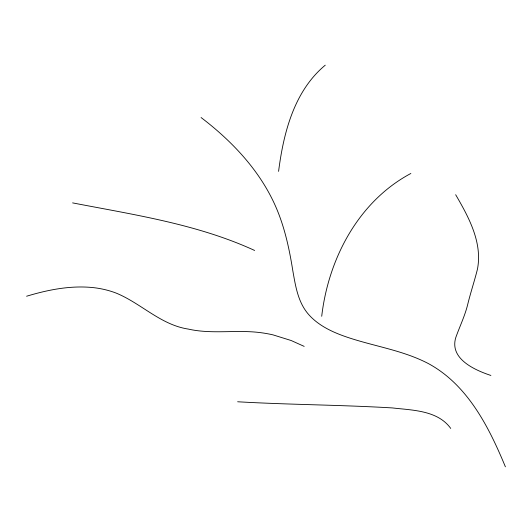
<?xml version="1.0" encoding="UTF-8"?>
<svg xmlns="http://www.w3.org/2000/svg" width="532" height="532" viewBox="0 0 532 532"><rect width="100%" height="100%" fill="white"/><g stroke="black" fill="none" stroke-linecap="round" stroke-linejoin="round"><path stroke-width="0.8" d="M278.588 171.37C283.509 132.894 294.116 91.025 325.258 65.177M321.714 316.281C328.384 258.771 358.435 201.382 410.857 173.465M26.6 296.231C48.279 289.701 71.082 285.185 93.792 287.672A58.168 35.225 7.1 0 1 116.129 293.085C141.086 303.3 160.717 324.892 188.315 329.082C210.692 334.169 233.694 330.046 256.311 332.174A80.392 47.321 0.7 0 1 272.969 334.861L291.164 340.52L304.171 346.379M237.638 401.766C289.189 404.759 340.859 404.852 392.397 407.931C412.513 410.265 437.637 410.265 450.737 428.42M72.605 202.885C134.044 214.782 197.325 224.105 254.635 250.466M490.89 375.452C474.863 370.152 449.341 358.887 455.751 337.64C459.714 326.435 465.028 315.689 467.801 304.065C470.68 292.334 474.537 280.876 477.45 269.165C482.65 242.512 468.619 216.943 455.665 194.719M201.089 117.539C231.194 140.495 258.239 168.77 274.286 203.443C284.135 224.67 289.142 247.666 292.806 270.662C295.446 285.571 297.834 301.544 307.848 313.574C316.6 323.988 328.969 330.445 341.497 335.18C370.139 345.86 401.308 349.344 428.586 363.688C467.801 385.035 488.988 427.209 505.4 466.823"/></g></svg>
